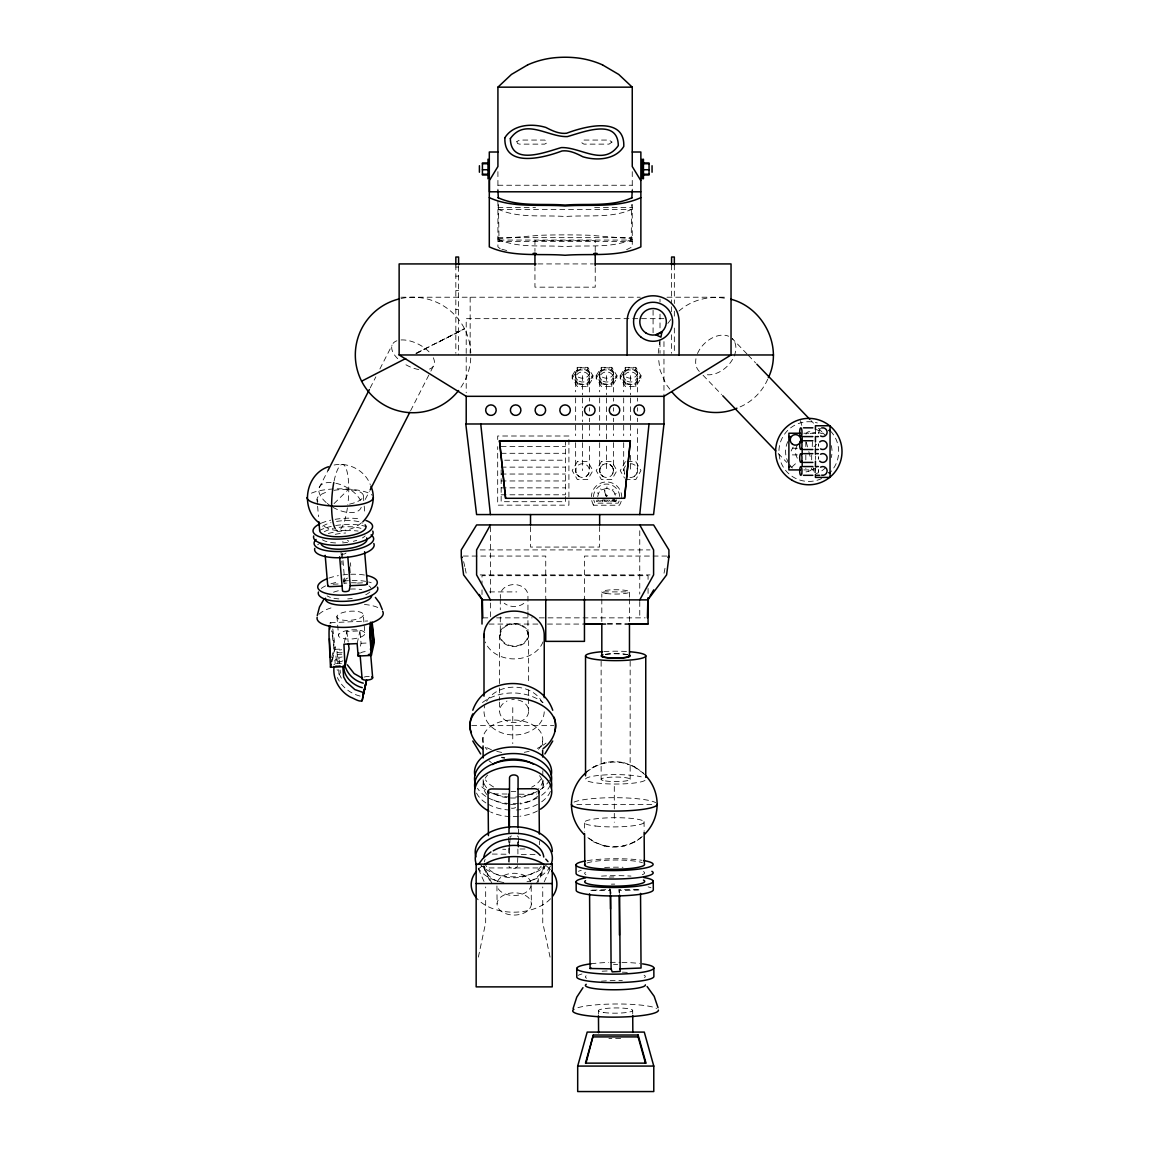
<?xml version="1.0" encoding="UTF-8"?>
<svg xmlns="http://www.w3.org/2000/svg" width="1149" height="1149" viewBox="0 0 1149 1149"><rect width="100%" height="100%" fill="white"/><g stroke="black" fill="none" stroke-linecap="round" stroke-linejoin="round"><path stroke-width="0.75" stroke-dasharray="5 3.75" d="M805.822 459.873L805.822 454.889M805.822 446.602L805.837 441.618M631.131 241.376L631.735 204.608M812.257 446.602L812.4 441.618M615.289 495.162L614.873 494.07A6.707 6.707 0 0 0 612.216 490.336L606.902 488.239L606.945 486.846M509.021 862.396L509.294 855.89M509.783 844.429L509.567 849.355L502.716 849.269M509.84 842.791L510.055 837.865M517.596 862.511L517.854 855.991M525.007 848.982L518.156 849.01L518.357 844.285M518.414 842.705L518.616 837.966M601.573 500.447L600.783 501.452L600.022 500.418M576.683 474.221L579.283 476.663L575.936 472.569L575.821 468.921M600.697 474.221L603.311 476.663C598.73 474.393 598.5 467.255 602.938 464.699M613.494 442.595L613.494 470.372L612.676 473.862L610.22 476.462M625.559 465.848A6.908 6.908 0 0 0 624.726 474.221L623.864 468.993M603.397 499.801L602.378 501.409L602.88 499.815M605.15 499.801L604.13 501.409L604.647 499.815M612.819 499.801L611.799 501.409L612.302 499.815M658.233 353.317L659.986 340.032M597.695 496.598L598.514 493.481A6.707 6.707 0 0 1 601.444 489.948L606.902 488.239M664.036 573.222L665.012 568.209M478.357 957.117L485.668 922.733L485.668 886.956M331.716 657.673L333.928 647.892L331.673 630.715M331.601 662.413L334.56 649.372L332.004 629.839M332.779 628.934L335.249 647.835L331.917 662.499L331.759 659.095M344.298 642.621L346.826 631.49L360.01 630.858L361.059 643.296L359.982 648.079M357.124 643.598L360.01 630.858M767.704 379.213C762.29 391.881 751.36 402.595 738.462 407.55M536.597 883.351L544.468 865.944L544.468 867.94L538.034 882.188M544.209 881.929L550.055 868.974M619.124 501.007L618.133 503.161L594.938 503.161L593.789 500.102M319.178 487.751L328.083 470.329M370.193 387.945L375.852 376.858M379.902 368.944L392.053 345.174M365.267 499.427L369.317 491.513M410.61 410.71L430.042 372.693M430.861 371.113L434.092 364.779M625.415 461.596L620.23 470.587L624.553 478.07M572.188 375.651L577.373 367.335L587.742 367.335L592.927 375.651L592.927 378.28L587.742 386.581L577.373 386.581L572.188 378.28L572.188 375.651L577.373 383.967L577.373 386.581M572.188 378.28L577.373 369.964L577.373 367.335M587.742 386.581L587.742 383.967L592.927 375.651M596.202 375.651L601.387 367.335L611.771 367.335L616.956 375.651L616.956 378.28L611.771 386.581L601.387 386.581L596.202 378.28L596.202 375.651L601.387 383.967L601.387 386.581M596.202 378.28L601.387 369.964L601.387 367.335M611.771 386.581L611.771 383.967L616.956 375.651M620.23 375.651L625.415 367.335L635.785 367.335L640.97 375.651L640.97 378.28L635.785 386.581L625.415 386.581L620.23 378.28L620.23 375.651L625.415 383.967L625.415 386.581M620.23 378.28L625.415 369.964L625.415 367.335M635.785 386.581L635.785 383.967L640.97 375.651M600.482 467.313L601.545 465.848M667.799 323.443L672.897 316.794M819.654 429.108L818.519 433.345A4.381 4.381 0 0 1 820.558 428.419M612.216 490.336L613.106 489.273M334.057 503.592L348.779 489.086M791.762 467.14L797.004 462.343M814.052 446.789L816.68 444.39M632.252 209.075C611.929 218.583 587.139 214.791 565.093 216.529C543.032 214.791 518.242 218.583 497.919 209.075M632.252 239.15C611.929 248.644 587.139 244.852 565.093 246.59C543.032 244.852 518.242 248.644 497.919 239.15M586.191 476.462L588.647 473.848L589.466 470.372L589.466 442.595M634.234 476.462L636.69 473.848L637.508 470.372L637.508 425.173M678.93 311.077C691.885 299.53 710.499 295.078 727.403 298.754M605.667 495.621L607.62 495.621M585.042 773.234C595.541 763.396 611.096 759.274 624.999 763.065M603.584 845.693C616.855 849.255 631.878 845.865 642.119 836.587M361.533 522.723C350.675 532.332 333.095 533.553 321.505 524.562M416.039 353.26L464.526 328.758L438.803 342.043M417.03 352.958L464.526 328.758M416.039 353.662L426.394 348.391M593.602 766.871L595.742 766.067M603.584 763.065L604.69 762.649M632.84 842.691L634.98 841.887M623.893 846.124L624.999 845.693M614.873 494.07L616.18 493.582M606.313 496.698L604.518 491.37L606.974 496.483M626.607 249.692L632.252 246.863L632.252 203.086M334.115 465.029C348.693 461.941 365.123 470.559 370.265 484.634M497.919 238.748L539.484 235.315A89.378 11.835 0 0 1 558.17 234.913A109.098 14.449 0 0 1 578.306 234.985A89.378 11.835 0 0 1 590.701 235.315L632.252 238.748M338.122 583.994L331.3 584.31A3.318 1.135 -4.8 0 0 330.438 584.396M357.511 583.074L364.276 582.758A3.318 1.135 -4.8 0 1 365.123 582.758M330.323 622.729L367.666 620.977M361.059 643.296L367.651 642.995M333.928 647.892L335.249 647.835M334.56 649.372L342.632 648.998M613.48 964.327L617.645 964.456M611.053 893.362L610.564 890.647L589.566 890.288L610.363 889.484L610.392 893.046M497.919 185.248L632.252 185.248M497.919 207.596L535.535 207.596M594.636 207.596L632.252 207.596M498.522 209.592L631.648 209.592M497.919 237.656L632.252 237.656M499.011 240.069L631.16 240.069M497.919 241.376L632.252 241.376M537.876 263.925L593.358 263.925M455.837 267.028L458.595 267.028M455.837 276.133L458.595 276.133M455.837 290.596L458.595 290.596M400.915 297.218L640.309 297.218M666.98 297.218L727.647 297.218M455.837 309.454L458.595 309.454M663.964 318.661L466.207 318.661L466.207 392.8M455.837 331.415L458.595 331.415M577.373 369.964L587.742 369.964L592.927 378.28M601.387 369.964L611.771 369.964L616.956 378.28M625.415 369.964L635.785 369.964L640.97 378.28M577.373 383.967L587.742 383.967M601.387 383.967L611.771 383.967M625.415 383.967L635.785 383.967M803.826 433.23L815.445 433.23M568.913 436.002L497.689 436.002L497.689 439.55M501.151 446.387L565.452 446.387M797.32 448.254L792.207 448.254A3.318 3.318 0 0 0 791.359 448.369M501.151 453.295L565.452 453.295M797.32 454.889L792.207 454.889A3.318 3.318 0 0 1 791.359 454.774M504.727 460.203L565.452 460.203M627.139 461.596L635.785 461.596L640.97 470.587L635.785 479.564L625.415 479.564M501.151 467.126L565.452 467.126M803.826 469.912L815.445 469.912M501.151 474.034L565.452 474.034M501.151 480.957L565.452 480.957M501.151 487.865L565.452 487.865M501.151 494.788L565.452 494.788L565.452 441.202M597.207 500.059L596.317 501.424L597.71 501.424M606.227 500.059L605.336 501.424L606.729 501.424M599.577 501.424C598.557 499.829 598.284 502.415 598.069 499.829M608.597 501.424C607.634 499.729 607.203 502.573 607.089 499.829M610.349 501.424L608.841 499.844M612.934 501.424L616.008 501.409L616.539 499.944M480.181 549.911L650.018 549.911M463.306 556.059L545.746 556.059L545.746 597.667M666.88 556.059L584.453 556.059L584.453 600.812M480.181 574.902L650.018 574.902M489.531 591.907L516.763 591.907M482.795 617.86L490.422 617.86L490.422 601.516M496.598 617.86L532.174 617.86M539.298 617.86L645.178 617.86M607.419 623.763L623.318 623.763M489.101 624.065L538.666 624.065M547.499 624.065L584.453 624.065M607.419 624.065L623.318 624.065M471.722 725.637L553.818 725.637M576.812 804.386L651.77 804.386M491.815 883.351L483.944 865.944L483.944 867.94L544.468 867.94M519.118 794.189L534.529 794.361A4.337 2.815 -0.5 0 0 536.712 794.016M507.126 794.031L491.715 793.858A3.792 2.456 -0.5 0 1 490.738 793.758M492.246 854.052L509.366 854.253L509.251 841.858M535.046 854.569L517.926 854.368L517.826 841.973M501.883 249.247L506.91 250.583M360.125 696.093C350.301 693.637 341.583 686.786 337.361 677.522M632.84 766.067L643.555 773.234M587.886 837.65L595.742 842.691M623.893 762.649L634.98 766.871M593.602 841.887L604.69 846.124M597.265 492.907L598.514 493.481M488.943 760.753L491.355 762.591M500.203 248.787L497.919 246.863L497.919 199.711M746.994 353.949L732.2 338.553A23.239 16.072 -43.9 0 1 731.238 361.475A23.239 16.072 -43.9 0 1 707.353 374.761M748.214 355.228L755.611 362.926M811.065 420.62L813.521 423.191M818.461 428.318L823.388 433.446M703.044 375.249L721.515 394.48M778.203 453.467L786.835 462.444M612.46 466.954L609.846 464.498L612.46 466.939L613.494 470.372M669.838 389.166L665.759 383.852L659.986 369.921L658.463 358.301M600.64 488.828L601.444 489.948M591.749 500.576A15.21 15.21 0 0 0 593.143 504.296L593.818 505.23M605.178 491.14L604.431 490.034L604.518 491.37M341.339 678.183L337.088 669.58M483.944 867.94L490.393 882.188M478.357 868.974L484.217 881.929M593.143 504.296L593.487 505.23L619.469 505.23A15.21 15.21 0 0 0 611.038 482.623A15.21 15.21 0 0 0 591.376 496.627M614.097 499.126L614.787 501.424M800.508 420.606L802.734 428.907M806.253 442.049L807.646 447.248M808.81 451.571L811.036 459.873M813.104 467.6L814.612 473.23M463.622 561.617L464.771 566.486M615.993 499.772L614.902 501.424M550.055 957.117L542.745 922.733L542.745 886.956M465.173 568.209L466.149 573.222M619.613 893.276L619.153 890.662L640.51 889.843L618.923 889.398L619.182 894.224M346.826 631.49L348.176 641.803M363.357 495.75L364.075 504.382M364.219 506.106L364.951 514.738M363.328 615.16A13.271 4.524 -4.8 0 1 342.632 620.087A13.271 4.524 -4.8 0 1 344.456 612.101A13.271 4.524 -4.8 0 1 363.328 615.16L364.908 633.817A13.271 4.524 -4.8 0 1 344.212 638.729A13.271 4.524 -4.8 0 1 346.021 630.744A13.271 4.524 -4.8 0 1 364.908 633.817M350.459 562.766L350.761 566.328M342.388 553.401L342.833 558.744M342.991 560.525L344.93 583.678L345.978 579.067A2.93 1.005 -4.8 0 1 347.644 578.119M341.023 552.166L341.626 559.29M341.77 561.071L342.072 564.633M343.278 578.881L343.58 582.442M336.944 616.395L338.51 635.052M339.271 660.23L339.544 663.49M340.104 670.011L340.377 673.257M338.668 669.608L339.357 677.738M336.959 651.483L337.964 663.39M335.939 655.964L336.513 662.772M334.919 660.445L335.206 663.849M317.038 499.355L317.469 504.54M317.612 506.264L318.488 516.633M498.451 204.608L499.039 241.376M543.104 780.588L543.147 785.471M542.543 741.593L542.572 745.026M542.802 770.749L542.831 774.182A29.989 19.461 -0.5 0 1 531.628 787.237M539.412 841.169L539.441 844.716M531.183 886.396L531.341 904.162A17.134 11.117 -0.5 0 1 505.244 913.469A17.134 11.117 -0.5 0 1 506.048 894.209A17.134 11.117 -0.5 0 1 531.341 904.162M518.544 829.118L518.587 834.433M518.098 841.93L518.156 849.01M509.38 828.113L509.467 836.96M508.562 828.472L508.72 846.181M508.734 847.948L508.863 862.123M496.928 885.965L497.086 903.732M482.982 737.356L483.054 744.207M483.198 784.724L483.154 779.826A29.989 19.461 -0.5 0 0 486.745 787.984M644.072 821.578L644.129 830.397M632.697 1010.373L632.711 1013.763M610.564 890.647L610.593 894.209M609.904 888.579L609.932 893.908M598.428 1010.747L598.457 1014.136M584.511 823.043L584.568 831.862M815.445 428.749L815.445 434.667M815.445 443.557L815.445 448.957M815.445 455.938L815.445 459.586M815.445 468.49L815.445 472.9M811.682 454.889L811.682 459.873M674.334 264.859L674.334 303.523M674.334 311.149L674.334 317.9M674.334 328.04L674.334 353.303M671.576 264.859L671.576 303.523M671.576 306.797L671.576 311.738M671.576 334.776L671.576 353.303M663.964 341.612L663.964 396.319M660.014 299.185L660.014 302.072M660.014 314.137L660.014 329.576M660.014 341.684L660.014 353.317M653.077 310.273L653.077 333.296M648.065 579.398L648.065 575.692L482.006 575.692L482.006 583.433M648.065 588.417L648.065 594.521M639.763 530.737L639.763 594.076M639.763 601.516L639.763 617.86M637.508 373.152A6.908 5.242 0 0 1 626.966 377.447A6.908 5.242 0 0 1 627.325 368.369A6.908 5.242 0 0 1 637.508 373.152L637.508 391.996M637.508 398.042L637.508 401.202M637.508 407.68L637.508 411.17M637.508 418.179L637.508 421.683M635.785 367.335L635.785 369.964M632.252 171.632L632.252 190.16M630.6 375.651L630.6 394.883M630.6 397.971L630.6 421.697M630.6 425.187L630.6 435.672M630.6 455.334L630.6 470.587M630.155 661.25L630.155 779.295M629.465 597.207L629.465 591.879L601.817 591.907L601.817 597.25M629.465 598.988L629.465 622.097M623.692 372.822L623.692 391.809M623.692 397.913L623.692 421.697M623.692 425.202L623.692 435.701M623.692 442.652L623.692 470.788M614.298 786.447L614.298 811.553M614.298 813.348L614.298 822.311M613.494 373.152A6.908 5.242 0 0 1 602.938 377.447A6.908 5.242 0 0 1 603.311 368.369A6.908 5.242 0 0 1 613.494 373.152L613.494 391.996M613.494 398.042L613.494 401.202M613.494 407.68L613.494 411.17M613.494 418.179L613.494 421.683M613.494 425.173L613.494 435.643M611.771 367.335L611.771 369.964M606.571 375.651L606.571 394.883M606.571 397.971L606.571 421.697M606.571 425.187L606.571 439.148M606.571 446.099L606.571 470.587M601.817 599.031L601.817 622.155M601.128 661.307L601.128 779.352M599.663 372.822L599.663 391.809M599.663 397.913L599.663 421.697M599.663 425.202L599.663 435.701M599.663 442.652L599.663 470.788M599.649 526.544L599.649 547.068L530.522 547.068L530.522 526.544M595.225 251.387L595.225 240.644L534.946 240.644L534.946 251.387M595.225 267.487L595.225 287.164L534.946 287.164L534.946 267.487M589.466 373.152A6.908 5.242 0 0 1 578.924 377.447A6.908 5.242 0 0 1 579.283 368.369A6.908 5.242 0 0 1 589.466 373.152L589.466 391.996M589.466 398.042L589.466 401.202M589.466 407.68L589.466 411.17M589.466 418.179L589.466 421.683M589.466 425.173L589.466 435.643M587.742 367.335L587.742 369.964M582.557 375.651L582.557 394.883M582.557 397.971L582.557 407.665M582.557 411.184L582.557 421.697M582.557 425.187L582.557 439.148M582.557 442.624L582.557 470.587M575.649 372.822L575.649 391.809M575.649 397.913L575.649 421.697M575.649 425.202L575.649 435.701M575.649 442.652L575.649 470.788M568.913 439.55L568.913 505.158L497.689 505.158L497.689 446.645M565.452 496.512L565.452 501.696L501.151 501.696L501.151 468.849M528.641 635.138A14.52 11.519 0 0 1 506.723 644.919A14.52 11.519 0 0 1 506.996 624.97A14.52 11.519 0 0 1 528.641 635.138L528.641 682.894M528.641 689.975L528.641 711.202M527.951 610.018L527.951 595.67A13.831 10.973 0 0 0 512.454 584.654A13.831 10.973 0 0 0 500.72 598.284M527.951 611.814L527.951 635.124A13.831 10.973 0 0 1 507.068 644.445A13.831 10.973 0 0 1 507.327 625.444A13.831 10.973 0 0 1 527.951 635.124M512.77 707.64L512.77 743.633M500.289 599.017L500.289 609.789M500.289 616.956L500.289 634.894M499.6 634.88L499.6 686.183M499.6 687.949L499.6 700.33M499.6 702.096L499.6 710.944M497.919 171.632L497.919 190.16M490.422 526.73L490.422 596.302M482.006 589.854L482.006 594.521M470.156 297.218L470.156 353.317M458.595 266.439L458.595 354.969M455.837 264.859L455.837 353.303M831.244 445.568A23.239 23.239 0 0 1 831.244 457.589M825.643 467.586A23.239 23.239 0 0 1 816.264 473.575M792.379 468.002A23.239 23.239 0 0 1 789.492 464.483M788.688 463.191A23.239 23.239 0 0 1 788.688 439.952M814.828 429.137A23.239 23.239 0 0 1 825.241 435.141M318.962 614.298A33.192 11.332 -4.8 0 1 332.88 607.361M364.405 604.46A33.192 11.332 -4.8 0 1 378.667 607.907M333.54 592.195A23.239 7.928 -4.8 0 1 338.61 590.687M350.402 589.064A23.239 7.928 -4.8 0 1 361.705 589.595M342.172 656.969A4.381 1.494 -4.8 0 1 335.939 656.151A4.381 1.494 -4.8 0 1 341.756 654.226M360.456 653.034A5.314 1.81 -4.8 0 1 368.628 651.756M364.29 677.048A5.314 1.81 -4.8 0 1 369.547 676.474M329.892 623.275A21.328 2.154 87.3 0 1 330.969 623.49M342.876 660.819A4.381 1.494 -4.8 0 1 336.801 661.652A4.381 1.494 -4.8 0 1 335.68 659.655A4.381 1.494 -4.8 0 1 341.756 658.822M342.1 652.689A4.381 1.494 -4.8 0 1 336.944 651.67A4.381 1.494 -4.8 0 1 341.655 649.76M333.899 664.926A4.381 1.494 -4.8 0 1 334.661 664.136M336.384 663.504A4.381 1.494 -4.8 0 1 341.583 663.49M319.264 530.623A29.874 10.197 -4.8 0 1 331.257 526.4M335.68 525.538A29.874 10.197 -4.8 0 1 366.502 526.716M365.152 535.894A23.239 7.928 -4.8 0 1 362.409 537.947M356.779 540.332A23.239 7.928 -4.8 0 1 353.289 541.294M347.544 542.371A23.239 7.928 -4.8 0 1 341.497 542.917M335.58 542.931A23.239 7.928 -4.8 0 1 322.424 539.829M324.248 531.772A23.239 7.928 -4.8 0 1 333.368 528.411M339.127 527.348A23.239 7.928 -4.8 0 1 360.958 528.382M321.246 523.197A29.874 10.197 -4.8 0 1 330.74 520.181M335.149 519.319A29.874 10.197 -4.8 0 1 360.355 519.075M335.278 534.328A23.239 7.928 -4.8 0 1 345.691 533.007M328.341 533.495A29.874 10.197 -4.8 0 1 358.1 531.039M317.627 544.784A29.874 10.197 -4.8 0 1 320.312 543.06M322.625 526.242A23.239 7.928 -4.8 0 1 331.013 522.666M336.571 521.445A23.239 7.928 -4.8 0 1 362.739 523.111M342.833 541.667A2.93 1.005 -4.8 0 1 342.991 541.394M347.4 540.576A2.93 1.005 -4.8 0 1 348.664 541.394M346.007 552.913A3.361 1.149 -4.8 0 1 343.709 554.091A3.361 1.149 -4.8 0 1 340.118 554.005M593.473 496.698A13.113 13.113 0 0 1 607.045 484.059A13.113 13.113 0 0 1 619.684 497.632M811.682 468.16A2.93 2.93 0 0 1 808.738 471.09A2.93 2.93 0 0 1 805.808 468.16M797.305 458.207A13.271 13.271 0 0 1 797.305 444.936M805.966 434.121A3.361 3.361 0 0 1 812.458 434.121M830.497 431.033A29.874 29.874 0 0 1 829.348 473.259M821.65 478.544A29.874 29.874 0 0 1 779.022 453.898A29.874 29.874 0 0 1 817.327 422.947M328.815 578.119A29.874 10.197 -4.8 0 1 338.366 575.635M342.919 574.931A29.874 10.197 -4.8 0 1 347.572 574.457M350.689 574.285A29.874 10.197 -4.8 0 1 365.066 575.118M321.303 588.403A29.874 10.197 -4.8 0 1 326.474 585.459M330.898 583.821A29.874 10.197 -4.8 0 1 338.883 581.854M343.436 581.15A29.874 10.197 -4.8 0 1 365.583 581.337M368.585 581.983A29.874 10.197 -4.8 0 1 371.213 582.758M369.877 591.95A23.239 7.928 -4.8 0 1 363.084 595.843M352.255 598.414A23.239 7.928 -4.8 0 1 347.73 598.888M338.898 598.902A23.239 7.928 -4.8 0 1 331.802 597.782M330.424 597.379A23.239 7.928 -4.8 0 1 327.135 595.886M343.838 583.405A23.239 7.928 -4.8 0 1 346.854 583.06M351.379 582.787A23.239 7.928 -4.8 0 1 359.91 583.189M368.958 585.933A23.239 7.928 -4.8 0 1 370.825 587.771M587.038 863A29.989 4.596 -0.4 0 1 614.988 860.026A29.989 4.596 -0.4 0 1 642.435 862.755M601.401 981.189A29.989 4.596 -0.4 0 1 622.356 980.643M577.904 1007.673A42.843 6.578 -0.4 0 1 620 1003.996A42.843 6.578 -0.4 0 1 656.625 1008.42M620.618 1038.437A17.134 2.628 -0.4 0 1 608.913 1038.409M591.017 963.796A38.549 5.917 -0.4 0 1 608.568 962.445M610.248 962.402A38.549 5.917 -0.4 0 1 620.316 962.331M621.982 962.359A38.549 5.917 -0.4 0 1 639.548 963.48M578.091 975.415A38.549 5.917 -0.4 0 1 581.954 973.964M602.162 971.221A38.549 5.917 -0.4 0 1 608.625 970.919M586.593 978.201A29.989 4.596 -0.4 0 1 586.177 975.817M622.298 972.169A29.989 4.596 -0.4 0 1 629.609 972.557M644.072 975.199A29.989 4.596 -0.4 0 1 644.503 977.569M483.097 742.426A29.989 19.461 -0.5 0 1 520.138 720.567A29.989 19.461 -0.5 0 1 536.798 750.986M504.641 758.254A29.989 19.461 -0.5 0 1 501.668 757.608M487.004 749.565A29.989 19.461 -0.5 0 1 485.223 747.31M515.829 791.431A29.989 19.461 -0.5 0 1 511.104 791.489M493.596 786.964A29.989 19.461 -0.5 0 1 485.51 779.898M630.384 463.665A6.908 6.908 0 0 1 637.48 471.277A6.908 6.908 0 0 1 629.02 477.309M433.288 357.741A23.239 12.036 27.1 0 1 429.266 369.174M418.782 369.561A23.239 12.036 27.1 0 1 403.759 363.486M397.741 358.718A23.239 12.036 27.1 0 1 396.879 340.779M401.044 339.96A23.239 12.036 27.1 0 1 430.774 353.82M334.115 480.9A33.192 8.287 -86 0 1 345.246 466.681A33.192 8.287 -86 0 1 347.845 504.555M347.4 507.887A33.192 8.287 -86 0 1 335.896 529.502M361.217 507.355A23.239 12.036 27.1 0 1 332.147 506.853M330.869 506.063A23.239 12.036 27.1 0 1 327.293 503.463M326.201 502.558A23.239 12.036 27.1 0 1 333.153 482.752M335.853 483.241A23.239 12.036 27.1 0 1 360.398 500.318M470.745 358A57.752 57.752 0 0 1 459.614 389.181M401.073 298.481A57.752 57.752 0 0 1 470.788 352.973M311.451 493.18A33.192 8.761 0 0 1 344.528 488.871A33.192 8.761 0 0 1 372.247 495.291M816.379 467.428A23.239 16.072 -43.9 0 1 806.009 471.909M791.158 451.011A23.239 16.072 -43.9 0 1 793.155 447.162M810.217 433.604A23.239 16.072 -43.9 0 1 822.282 433.69M699.339 371.4A23.239 16.072 -43.9 0 1 695.949 358.718M697.5 353.547A23.239 16.072 -43.9 0 1 728.638 336.24M531.168 884.615A17.134 11.117 -0.5 0 1 515.815 895.459A17.134 11.117 -0.5 0 1 497.373 887.071M497.618 881.312A17.134 11.117 -0.5 0 1 514.508 873.283A17.134 11.117 -0.5 0 1 530.709 881.728M504.799 757.737A42.843 32.675 0 0 1 501.682 757.191M482.479 702.527A42.843 32.675 0 0 1 543.06 702.527M550.543 898.762A42.843 27.806 -0.5 0 1 476.375 897.829M478.544 869.017A42.843 27.806 -0.5 0 1 481.991 866.116M546.622 866.188A42.843 27.806 -0.5 0 1 550.586 869.721M544.238 711.806A30.133 23.899 0 0 1 510.242 734.771A30.133 23.899 0 0 1 484.763 705.687M486.645 701.249A30.133 23.899 0 0 1 515.039 687.174A30.133 23.899 0 0 1 542.299 702.599M642.248 836.443A42.843 42.312 0 0 1 587.584 837.463M586.349 772.315A42.843 42.312 0 0 1 644.589 774.469M539.527 775.69A29.989 19.461 -0.5 0 1 541.911 790.498M537.646 796.214A29.989 19.461 -0.5 0 1 520.138 803.984M515.484 804.487A29.989 19.461 -0.5 0 1 491.399 798.584M486.803 794.505A29.989 19.461 -0.5 0 1 487.621 775.044M510.228 837.147A4.28 2.786 -0.5 0 1 511.391 835.912M517.438 835.984A4.28 2.786 -0.5 0 1 518.501 837.248M547.139 864.149A38.549 25.019 -0.5 0 1 480.368 864.493M517.452 865.771A4.28 2.786 -0.5 0 1 513.617 868.472A4.28 2.786 -0.5 0 1 509.007 866.375M542.903 780.645A29.989 19.461 -0.5 0 1 538.666 788.631M533.725 792.609A29.989 19.461 -0.5 0 1 520.08 797.478M515.427 797.966A29.989 19.461 -0.5 0 1 491.341 792.078M550.4 791.388A38.549 25.019 -0.5 0 1 540.432 802.648M537.43 804.415A38.549 25.019 -0.5 0 1 516.519 810.002M509.811 810.045A38.549 25.019 -0.5 0 1 487.363 803.812M485.912 802.936A38.549 25.019 -0.5 0 1 475.93 791.762M549.567 779.912A38.549 25.019 -0.5 0 1 540.317 789.622M537.315 791.388A38.549 25.019 -0.5 0 1 513.057 797.09M509.696 797.004A38.549 25.019 -0.5 0 1 487.248 790.785M485.797 789.894A38.549 25.019 -0.5 0 1 479.664 784.738M550.342 784.868A38.549 25.019 -0.5 0 1 540.375 796.128M537.373 797.894A38.549 25.019 -0.5 0 1 519.808 803.18M518.142 803.366A38.549 25.019 -0.5 0 1 513.115 803.596M509.754 803.524A38.549 25.019 -0.5 0 1 487.305 797.305M485.855 796.415A38.549 25.019 -0.5 0 1 477.496 788.329M546.048 743.073A42.843 27.705 0 0 1 543.06 745.227M541.71 746.06A42.843 27.705 0 0 1 535.779 749.004M529.158 751.231A42.843 27.705 0 0 1 523.858 752.394M501.682 752.394A42.843 27.705 0 0 1 496.382 751.231M491.355 749.622A42.843 27.705 0 0 1 485.223 746.85M543.836 865.226A29.989 19.461 -0.5 0 1 528.152 881.886M498.178 881.513A29.989 19.461 -0.5 0 1 485.122 859.452M541.193 866.131A29.989 19.461 -0.5 0 1 512.009 877.764A29.989 19.461 -0.5 0 1 485.165 864.22M550.314 866.188A38.549 25.019 -0.5 0 1 526.989 881.786M503.837 882.547A38.549 25.019 -0.5 0 1 478.185 868.084M537.488 810.935A38.549 25.019 -0.5 0 1 519.923 816.221M518.256 816.393A38.549 25.019 -0.5 0 1 513.23 816.637M509.869 816.566A38.549 25.019 -0.5 0 1 490.566 811.97M515.585 807.517A4.28 2.786 -0.5 0 1 511.42 808.178M644.977 780.401A30.133 4.711 0 0 1 601.387 783.474A30.133 4.711 0 0 1 593.688 776.092A30.133 4.711 0 0 1 641.257 776.839M604.001 651.569A30.133 4.711 0 0 1 629.911 651.756M643.383 871.603A29.989 4.596 -0.4 0 1 640.998 875.121M585.889 874.604A29.989 4.596 -0.4 0 1 585.473 872.22M601.516 876.098A38.549 5.917 -0.4 0 1 630.988 876.098M611.397 884.156A38.549 5.917 -0.4 0 1 614.744 884.112M648.137 886.856A38.549 5.917 -0.4 0 1 650.98 887.775M574.04 802.088A42.843 6.707 0 0 1 616.151 797.693A42.843 6.707 0 0 1 655.677 802.648M605.264 654.327A14.52 2.269 0 0 1 628.144 654.758M587.311 860.63A38.549 5.917 -0.4 0 1 641.846 860.271M578.407 871.315A38.549 5.917 -0.4 0 1 581.25 870.368M604.661 867.452A38.549 5.917 -0.4 0 1 622.988 867.265M605.753 654.399A13.831 2.169 0 0 1 627.541 654.815M542.974 641.903A30.133 23.899 0 0 1 514.178 658.908A30.133 23.899 0 0 1 485.295 641.989M609.2 877.075A29.989 4.596 -0.4 0 1 613.882 876.974M518.027 699.971A14.52 11.519 0 0 1 526.615 716.933A14.52 11.519 0 0 1 503.736 719.13A14.52 11.519 0 0 1 506.996 701.034M511.75 699.712A14.52 11.519 0 0 1 514.278 699.554M523.786 603.397A13.831 10.973 0 0 1 504.239 603.225M333.957 490.35A23.239 7.928 -4.8 0 1 362.036 493.294A23.239 7.928 -4.8 0 1 349.282 504.196M317.885 501.352A23.239 7.928 -4.8 0 1 328.399 491.585M818.519 443.988L818.519 446.257A4.381 4.381 0 0 1 818.519 443.988M818.519 456.9L818.519 459.169A4.381 4.381 0 0 1 818.519 456.9M818.519 469.797L818.519 472.067A4.381 4.381 0 0 1 818.519 469.797M516.806 141.571L517.553 143.524L519.592 144.128L544.669 144.128L546.522 143.108A1.939 1.939 0 0 0 546.522 141.083L544.669 140.063L519.592 140.063L516.806 141.571M611.957 142.088L609.071 144.128L583.994 144.128L582.141 143.108A1.939 1.939 0 0 1 582.141 141.083L583.994 140.063L609.071 140.063L611.957 142.088M613.896 499.628L613.667 500.562L613.896 499.628M577.373 461.596L572.188 470.587L577.373 479.564L587.742 479.564L592.927 470.587L587.742 461.596L577.373 461.596M601.387 461.596L596.202 470.587L601.387 479.564L611.771 479.564L616.956 470.587L611.771 461.596L601.387 461.596M601.846 475.614A6.908 6.908 0 0 0 613.307 472.167A6.908 6.908 0 0 0 604.589 463.966A6.908 6.908 0 0 0 601.846 475.614M595.713 826.045A29.989 4.596 -0.4 0 0 643.971 822.785A29.989 4.596 -0.4 0 0 603.196 818.102A29.989 4.596 -0.4 0 0 595.713 826.045M603.785 1012.542A17.134 2.628 -0.4 0 0 632.223 1011.063A17.134 2.628 -0.4 0 0 610.679 1008.075A17.134 2.628 -0.4 0 0 603.785 1012.542M577.818 475.614A6.908 6.908 0 0 0 589.293 472.167A6.908 6.908 0 0 0 580.561 463.966A6.908 6.908 0 0 0 577.818 475.614M603.124 381.195A6.908 6.391 0 0 0 613.494 375.651A6.908 6.391 0 0 0 603.124 370.107A6.908 6.391 0 0 0 603.124 381.195M603.124 383.809A6.908 6.391 0 0 0 613.494 378.28A6.908 6.391 0 0 0 603.124 372.736A6.908 6.391 0 0 0 603.124 383.809M579.096 383.809A6.908 6.391 0 0 0 589.466 378.28A6.908 6.391 0 0 0 579.096 372.736A6.908 6.391 0 0 0 579.096 383.809M627.139 383.809A6.908 6.391 0 0 0 637.508 378.28A6.908 6.391 0 0 0 627.139 372.736A6.908 6.391 0 0 0 627.139 383.809M627.139 381.195A6.908 6.391 0 0 0 637.508 375.651A6.908 6.391 0 0 0 627.139 370.107A6.908 6.391 0 0 0 627.139 381.195M579.096 381.195A6.908 6.391 0 0 0 589.466 375.651A6.908 6.391 0 0 0 579.096 370.107A6.908 6.391 0 0 0 579.096 381.195M605.48 780.947A14.52 2.269 0 0 0 629.709 779.884A14.52 2.269 0 0 0 611.728 777.141A14.52 2.269 0 0 0 605.48 780.947M605.968 593.444A13.831 2.169 0 0 0 629.034 592.439A13.831 2.169 0 0 0 611.914 589.81A13.831 2.169 0 0 0 605.968 593.444"/><path stroke-width="1.5" d="M508.705 797.32L508.835 794.06L509.136 827.697M509.38 828.113L509.524 777.658A4.28 2.786 -0.5 0 1 513.919 774.929A4.28 2.786 -0.5 0 1 518.084 777.772L517.969 827.768M630.356 440.728L624.525 498.293L505.589 498.293L499.485 440.728L630.356 440.728L624.525 498.293M639.749 514.565L649.013 423.981M663.964 423.981L653.58 514.565L476.591 514.565L465.79 423.981L663.964 423.981L663.964 396.319L731.037 354.969L731.037 263.925L595.153 263.925M317.268 615.562L319.479 607.017L323.53 599.879M730.721 299.185C763.381 307.415 783.302 347.07 768.351 377.662M320.183 523.642C299.788 509.725 304.887 474.336 328.456 466.738M370.926 486.185C376.312 498.192 371.831 512.698 362.854 521.79M363.299 694.93L362.955 696.682L363.299 695.131M342.761 666.291L343.666 676.948L346.481 682.104L354.854 689.587L363.702 692.632L363.371 694.398M365.325 685.967C364.262 691.626 368.01 672.783 366 683.023M370.553 622.212L370.423 622.844A18.772 1.896 87.3 0 0 370.007 636.489L371.357 655.418L358.172 656.036L357.124 643.598L343.924 644.216L345.002 666.621L330.495 667.296L329.102 638.413A18.772 1.896 87.3 0 1 329.418 625.53M573.064 1008.621L576.769 997.145L582.974 987.695M364.305 690.448C363.185 696.438 366.531 679.432 365.396 685.436M364.391 689.917L364.721 688.179L362.94 696.466M362.696 697.328C363.386 705.213 354.107 698.247 350.531 697.184C339.659 691.296 332.506 679.188 334.043 666.621M364.736 688.366L361.935 701.163M364.98 687.504L365.755 683.885M363.357 694.183L363.702 692.66M330.495 667.296L331.228 664.036M345.002 666.621L349.081 648.697L348.406 643.526M358.172 656.036L358.89 652.847M370.438 649.472L372.405 640.783L370.754 625.214A18.011 1.824 87.3 0 0 370.61 624.826M373.727 640.725L371.357 651.153L370.337 635.77A15.468 1.566 87.3 0 1 370.71 625.846L370.912 624.912A18.011 1.824 87.3 0 1 372.075 625.157L373.727 640.725L372.405 640.783M371.357 655.418L374.258 642.679L372.204 622.586A21.328 2.154 87.3 0 0 372.032 622.026M347.831 557.208L350.23 585.703L349.167 590.313A3.361 1.149 -4.8 0 1 345.547 591.634A3.361 1.149 -4.8 0 1 342.474 590.629L339.63 556.791M482.795 617.86L482.365 599.879L463.607 574.902L461.266 556.963L461.266 549.911L476.605 524.935L653.594 524.935L668.919 549.911L668.919 556.963L666.592 574.902L647.835 599.879L647.39 617.86M577.688 1066.071L587.196 1032.089L644.273 1032.089L653.781 1066.071L653.781 1091.55L577.688 1091.55L577.688 1066.071L653.781 1066.071M593.344 1035.019L585.473 1063.141L645.997 1063.141L638.126 1035.019L593.344 1035.019L585.933 1063.356M328.083 470.329L369.375 389.54M370.122 489.919L409.805 412.304M490.422 524.935L476.605 549.911L476.605 574.902L490.422 599.879M639.763 599.879L653.594 574.902L653.594 549.911L639.763 524.935M649.142 597.537L647.835 599.879L482.365 599.879L479.205 594.478M472.799 710.254C485.165 674.635 540.375 674.635 552.741 710.254M552.741 741.019L544.899 753.959M650.061 596.015L653.738 589.868M619.627 895.042L620.144 971.465L612.202 971.882L611.096 968.851L590.083 968.492L591.132 968.061M640.539 893.391L641.041 968.033L619.684 968.866M478.487 864.378L483.011 858.36M667.899 557.466L668.675 556.059L668.919 556.963M640.725 191.797L489.445 191.797L489.445 180.436L497.919 166.519L497.919 87.166L511.463 74.426L527.635 64.904M632.252 197.614C611.929 207.107 587.139 203.33 565.093 205.068C543.032 203.33 518.242 207.107 497.919 197.614M640.869 197.614C617.932 208.328 589.968 204.062 565.093 206.016C540.202 204.062 512.239 208.328 489.302 197.614M484.189 857.312L490.953 851.94M361.619 381.195L405.669 358.545M736.911 408.197C714.937 417.92 686.671 410.696 671.878 391.823M342.244 586.076L330.768 586.622A3.318 1.135 -4.8 0 1 327.91 585.315M350.23 585.703L363.759 585.071A3.318 1.135 -4.8 0 0 367.005 583.204M593.818 253.541L597.049 253.383M517.625 788.817L534.759 788.731A4.337 2.815 -0.5 0 1 538.35 792.997M497.919 87.166L632.252 87.166L632.252 166.519L640.725 180.436M497.919 152.013L489.302 152.013L489.302 246.863C512.239 257.577 540.202 253.297 565.093 255.265C589.968 253.297 617.932 257.577 640.869 246.863L640.869 152.013L632.252 152.013M488.009 162.971L482.422 162.971L482.422 174.993L488.009 174.993M643.454 162.971L649.056 162.971L649.056 174.993L643.454 174.993M482.422 163.733L488.009 163.733M643.454 163.733L649.056 163.733M482.422 169.736L488.009 169.736M643.454 169.736L649.056 169.736M482.422 174.231L488.009 174.231M643.454 174.231L649.056 174.231M498.336 197.973L497.919 190.519M631.835 197.973L632.252 190.519M536.08 263.925L399.134 263.925L399.134 354.969L466.207 396.319L663.964 396.319M399.134 354.969L773.521 354.969M803.438 427.83L812.86 427.83M828.716 430.458L830.052 430.458M800.508 433.23L788.889 433.23L788.889 469.912L800.508 469.912M788.889 436.548L790.225 436.548M803.438 436.591L812.86 436.591M816.695 436.591L818.347 436.591M803.438 440.742L812.86 440.742M499.485 441.202L630.356 441.202M803.438 449.503L812.86 449.503M816.695 449.503L818.347 449.503M803.438 453.654L812.86 453.654M816.695 453.654L818.347 453.654M803.438 462.415L812.86 462.415M788.889 466.595L790.225 466.595M803.438 466.551L812.86 466.551M816.695 466.551L818.347 466.551M828.716 472.699L830.052 472.699M803.438 475.313L812.86 475.313M816.695 475.313L819.783 475.313M584.453 623.763L602.119 623.763M628.618 623.763L648.065 623.763M584.453 624.065L605.652 624.065M625.085 624.065L648.065 624.065L648.065 597.667M476.16 883.552L552.252 883.552M593.344 1036.901L638.126 1036.901L645.537 1063.356M509.05 789.162L491.93 788.946A3.792 2.456 -0.5 0 0 488.368 790.411A3.792 2.456 -0.5 0 0 489.072 793.097M533.122 253.383L536.368 253.541M363.285 683.167C355.386 681.185 348.406 675.353 345.634 667.626M362.265 687.648C352.111 685.149 342.704 675.483 344.082 665.357M362.107 678.025L354.136 673.587L347.328 664.826M602.536 64.904L618.722 74.426L632.252 87.166M545.804 859.15L547.987 861.606M756.846 364.204L809.83 419.342M722.75 395.759L775.733 450.896M647.102 986.531L654.169 996.312L658.032 1007.716M375.393 597.437L379.601 603.067L382.272 609.573M461.697 556.748L462.3 557.466M480.641 753.959L472.799 741.019M499.485 440.728L505.589 498.293M480.742 423.981L490.422 514.565M364.621 551.707L367.321 583.764M370.553 652.847L372.649 677.709M360.168 655.763L362.122 678.858M349.397 567.376L349.856 572.719M325.181 555.355L327.738 585.617M318.919 521.818L319.652 530.45A23.239 7.928 -4.8 0 0 346.079 536.267A23.239 7.928 -4.8 0 0 365.109 524.834M329.461 638.758L330.352 657.458M542.63 750.182L542.687 757.033M538.982 791.604L539.355 834.088M488.038 791.345L488.426 835.61M483.068 745.931L483.169 757.938M653.25 881.312L653.307 889.786A38.549 5.917 -0.4 0 1 614.744 895.947A38.549 5.917 -0.4 0 1 576.195 890.288L576.137 881.829M653.824 967.975L653.882 976.449A38.549 5.917 -0.4 0 1 615.333 982.61A38.549 5.917 -0.4 0 1 576.784 976.952L576.726 968.478M644.144 832.163L644.359 863.904A29.989 4.596 -0.4 0 1 614.169 869.247A29.989 4.596 -0.4 0 1 584.913 864.163M632.726 1015.457L632.84 1032.391M619.182 895.99L619.455 935.099M610.607 895.976L611.096 968.851M610.392 894.827L610.492 909.046M598.471 1015.817L598.586 1032.75M589.581 893.85L590.083 968.492M584.582 833.628L584.798 865.369M576.022 864.895L576.08 873.355A38.549 5.917 -0.4 0 0 619.67 878.942A38.549 5.917 -0.4 0 0 651.871 871.33M815.445 428.749L815.445 425.762L830.052 425.762L830.052 477.395L815.445 477.395L815.445 474.408M815.445 436.448L815.445 441.963M815.445 448.9L815.445 454.243M815.445 461.18L815.445 466.709M802.174 436.721L802.174 441.963M802.174 448.957L802.174 454.2M802.174 461.18L802.174 466.422M679.073 354.969L679.073 321.777A25.982 25.982 0 0 0 653.077 295.796A25.982 25.982 0 0 0 627.095 321.777L627.095 354.969M674.334 264.859L674.334 257.017L671.576 257.017L671.576 264.859M652.058 165.729L652.058 172.235M645.752 655.763L645.752 777.385M643.454 159.165L643.454 178.799M642.162 159.165L642.162 178.799M638.126 1035.019L638.126 1036.901M629.465 623.878L629.465 655.892M601.817 623.921L601.817 655.935M599.649 514.565L599.649 524.834M595.225 253.168L595.225 265.692M585.53 656.05L585.53 775.891M584.453 598.945L584.453 641.372L545.746 641.372L545.746 598.945M544.238 697.644L544.238 635.742A30.133 23.899 0 0 0 513.072 611.124A30.133 23.899 0 0 0 484.131 637.408M534.946 253.168L534.946 265.692M530.522 514.565L530.522 524.834M488.009 159.165L488.009 178.799M484.002 634.277L484.002 696.193M482.006 598.945L482.006 624.065M479.406 165.729L479.406 172.235M466.207 396.319L466.207 423.981M458.595 264.859L458.595 257.017L455.837 257.017L455.837 264.859M382.674 611.297A33.192 11.332 -4.8 0 1 351.853 626.995A33.192 11.332 -4.8 0 1 317.153 617.329M371.658 596.044A23.239 7.928 -4.8 0 1 346.739 605.193A23.239 7.928 -4.8 0 1 325.483 598.212M330.352 626.104A18.011 1.824 87.3 0 0 330.007 626.837L329.806 627.771A15.468 1.566 87.3 0 0 329.648 629.106M371.673 676.905A5.314 1.81 -4.8 0 1 367.924 680.05A5.314 1.81 -4.8 0 1 362.553 677.896M369.389 654.255A5.314 1.81 -4.8 0 1 368.384 654.657M340.133 665.932A4.381 1.494 -4.8 0 1 335.781 666.133M366.632 537.933A23.239 7.928 -4.8 0 1 348.061 548.59A23.239 7.928 -4.8 0 1 321.074 544.209M365.985 520.497A29.874 10.197 -4.8 0 1 363.457 534.472A29.874 10.197 -4.8 0 1 323.228 537.804A29.874 10.197 -4.8 0 1 318.747 524.404M372.75 531.082A29.874 10.197 -4.8 0 1 344.068 545.028A29.874 10.197 -4.8 0 1 313.72 535.965M371.084 534.903A29.874 10.197 -4.8 0 1 344.585 551.247A29.874 10.197 -4.8 0 1 316.076 539.456M373.798 543.52A29.874 10.197 -4.8 0 1 345.102 557.466A29.874 10.197 -4.8 0 1 314.769 548.403M527.635 64.89A87.123 87.123 0 0 1 558.17 57.464A106.613 106.613 0 0 1 578.306 58.053A87.123 87.123 0 0 1 602.55 64.89M366.603 575.419A29.874 10.197 -4.8 0 1 369.533 589.94A29.874 10.197 -4.8 0 1 326.517 593.502A29.874 10.197 -4.8 0 1 327.35 578.665M377.461 587.139A29.874 10.197 -4.8 0 1 348.779 601.085A29.874 10.197 -4.8 0 1 318.431 592.022M642.535 963.867A38.549 5.917 -0.4 0 1 641.573 972.384A38.549 5.917 -0.4 0 1 586.177 972.298A38.549 5.917 -0.4 0 1 591.017 963.796M645.365 984.837A29.989 4.596 -0.4 0 1 612.288 989.763A29.989 4.596 -0.4 0 1 586.234 984.291M658.377 1010.1A42.843 6.578 -0.4 0 1 611.124 1017.124A42.843 6.578 -0.4 0 1 573.897 1009.31M335.264 528.626A33.192 8.287 -86 0 1 333.813 482.408M458.595 390.516A57.752 57.752 0 0 1 364.549 386.294A57.752 57.752 0 0 1 399.435 298.855M373.382 497.546A33.192 8.761 0 0 1 340.19 506.307A33.192 8.761 0 0 1 306.998 497.546M551.707 870.971A42.843 27.806 -0.5 0 1 552.683 896.206M476.375 897.829A42.843 27.806 -0.5 0 1 476.418 871.287M484.576 864.364A42.843 27.806 -0.5 0 1 543.836 864.278M471.392 732.803A42.843 27.705 0 0 1 511.65 697.931A42.843 27.705 0 0 1 554.665 731.396M643.67 877.477A38.549 5.917 -0.4 0 1 641.357 885.664A38.549 5.917 -0.4 0 1 588.029 886.023A38.549 5.917 -0.4 0 1 585.717 877.85M643.555 860.544A38.549 5.917 -0.4 0 1 641.243 868.73A38.549 5.917 -0.4 0 1 587.915 869.089A38.549 5.917 -0.4 0 1 585.602 860.931M657.127 804.386A42.843 6.707 0 0 1 614.298 811.079A42.843 6.707 0 0 1 571.455 804.386M629.911 651.756A30.133 4.711 0 0 1 638.643 658.952A30.133 4.711 0 0 1 591.821 658.794A30.133 4.711 0 0 1 602.55 651.67M474.939 788.559A38.549 25.019 -0.5 0 1 513.172 760.078A38.549 25.019 -0.5 0 1 551.391 788.171M474.839 775.518A38.549 25.019 -0.5 0 1 513.057 747.037A38.549 25.019 -0.5 0 1 551.276 775.13M475.298 783.661A38.549 25.019 -0.5 0 1 511.836 753.572A38.549 25.019 -0.5 0 1 551.333 781.65M554.148 717.177A42.843 32.675 0 0 1 543.06 748.731M482.479 748.731A42.843 32.675 0 0 1 472.77 713.931M488.957 811.18A38.549 25.019 -0.5 0 1 484.131 775.345A38.549 25.019 -0.5 0 1 539.513 773.176A38.549 25.019 -0.5 0 1 540.49 809.169M475.945 856.895A38.549 25.019 -0.5 0 1 509.969 826.935A38.549 25.019 -0.5 0 1 552.31 851.61M476.576 864.996A38.549 25.019 -0.5 0 1 513.804 833.312A38.549 25.019 -0.5 0 1 551.046 864.623M493.251 850.82A29.989 19.461 -0.5 0 1 540.231 855.445M492.49 764.559A29.989 19.461 -0.5 0 1 533.495 764.2M483.83 857.958A29.989 19.461 -0.5 0 1 513.316 838.871A29.989 19.461 -0.5 0 1 543.736 857.01M629.623 655.303A14.52 2.269 0 0 1 613.896 658.162A14.52 2.269 0 0 1 602.995 654.801M643.44 880.062A29.989 4.596 -0.4 0 1 615.505 886.166A29.989 4.596 -0.4 0 1 585.53 880.694M645.681 775.589A42.843 42.312 0 0 1 644.589 834.303M584.008 834.303A42.843 42.312 0 0 1 586.349 772.315M628.963 655.332A13.831 2.169 0 0 1 615.792 658.075A13.831 2.169 0 0 1 602.248 655.375M819.654 442.02A4.381 4.381 0 0 1 825.571 441.762A4.381 4.381 0 0 1 826.332 447.636A4.381 4.381 0 0 1 820.558 448.914M821.621 427.974A4.381 4.381 0 0 1 827.093 432.785A4.381 4.381 0 0 1 820.558 436.002M820.558 467.14A4.381 4.381 0 0 1 827.093 470.372A4.381 4.381 0 0 1 821.621 475.169M820.558 454.228A4.381 4.381 0 0 1 826.332 455.521A4.381 4.381 0 0 1 825.571 461.381A4.381 4.381 0 0 1 819.654 461.122M661.968 331.644L660.919 337.16L655.849 334.776L661.968 331.644M504.885 137.722C503.578 168.458 544.052 157.815 561.99 150.964C569.459 150.059 576.367 153.406 582.787 156.738C596.532 160.946 615.491 159.869 623.778 146.469C625.085 115.733 584.611 126.376 566.672 133.227C559.204 134.131 552.296 130.785 545.876 127.453C532.131 123.245 513.172 124.322 504.885 137.722M510.357 138.598C510.774 166.246 545.402 152.056 561.258 147.603C580.432 146.813 603.512 166.792 618.306 145.593C617.889 117.945 583.261 132.135 567.405 136.587C548.231 137.377 525.15 117.399 510.357 138.598M552.252 864.12L476.16 864.12L476.16 986.876L552.252 986.876L552.252 864.12M611.469 414.459A5.271 5.271 0 0 0 619.771 410.653A5.271 5.271 0 0 0 612.331 405.367A5.271 5.271 0 0 0 611.469 414.459M562.033 414.459A5.271 5.271 0 0 0 570.335 410.653A5.271 5.271 0 0 0 562.895 405.367A5.271 5.271 0 0 0 562.033 414.459M512.598 414.459A5.271 5.271 0 0 0 520.899 410.653A5.271 5.271 0 0 0 513.445 405.367A5.271 5.271 0 0 0 512.598 414.459M487.88 414.459A5.271 5.271 0 0 0 496.181 410.653A5.271 5.271 0 0 0 488.727 405.367A5.271 5.271 0 0 0 487.88 414.459M792.207 480.325A33.192 33.192 0 0 0 842.002 451.571A33.192 33.192 0 0 0 792.207 422.832A33.192 33.192 0 0 0 792.207 480.325M645.853 332.923A13.271 13.271 0 0 0 666.334 322.481A13.271 13.271 0 0 0 647.059 309.957A13.271 13.271 0 0 0 645.853 332.923M640.754 336.901A19.519 19.519 0 0 0 672.352 324.908A19.519 19.519 0 0 0 646.155 303.537A19.519 19.519 0 0 0 640.754 336.901M636.187 414.459A5.271 5.271 0 0 0 644.503 410.653A5.271 5.271 0 0 0 637.049 405.367A5.271 5.271 0 0 0 636.187 414.459M537.315 414.459A5.271 5.271 0 0 0 545.617 410.653A5.271 5.271 0 0 0 538.177 405.367A5.271 5.271 0 0 0 537.315 414.459M586.751 414.459A5.271 5.271 0 0 0 595.053 410.653A5.271 5.271 0 0 0 587.613 405.367A5.271 5.271 0 0 0 586.751 414.459M792.508 444.246A5.314 5.314 0 0 0 800.824 440.297A5.314 5.314 0 0 0 793.255 435.069A5.314 5.314 0 0 0 792.508 444.246M801.657 461.122A4.381 1.163 -90 0 0 801.14 453.798A4.381 1.163 -90 0 0 799.718 459.169A4.381 1.163 -90 0 0 801.657 461.122M801.657 448.225A4.381 1.163 -90 0 0 801.14 440.886A4.381 1.163 -90 0 0 799.718 446.257A4.381 1.163 -90 0 0 801.657 448.225M801.657 435.313A4.381 1.163 -90 0 0 801.14 427.974A4.381 1.163 -90 0 0 799.718 433.345A4.381 1.163 -90 0 0 801.657 435.313M801.657 474.034A4.381 1.163 -90 0 0 801.14 466.709A4.381 1.163 -90 0 0 799.718 472.067A4.381 1.163 -90 0 0 801.657 474.034"/></g></svg>
